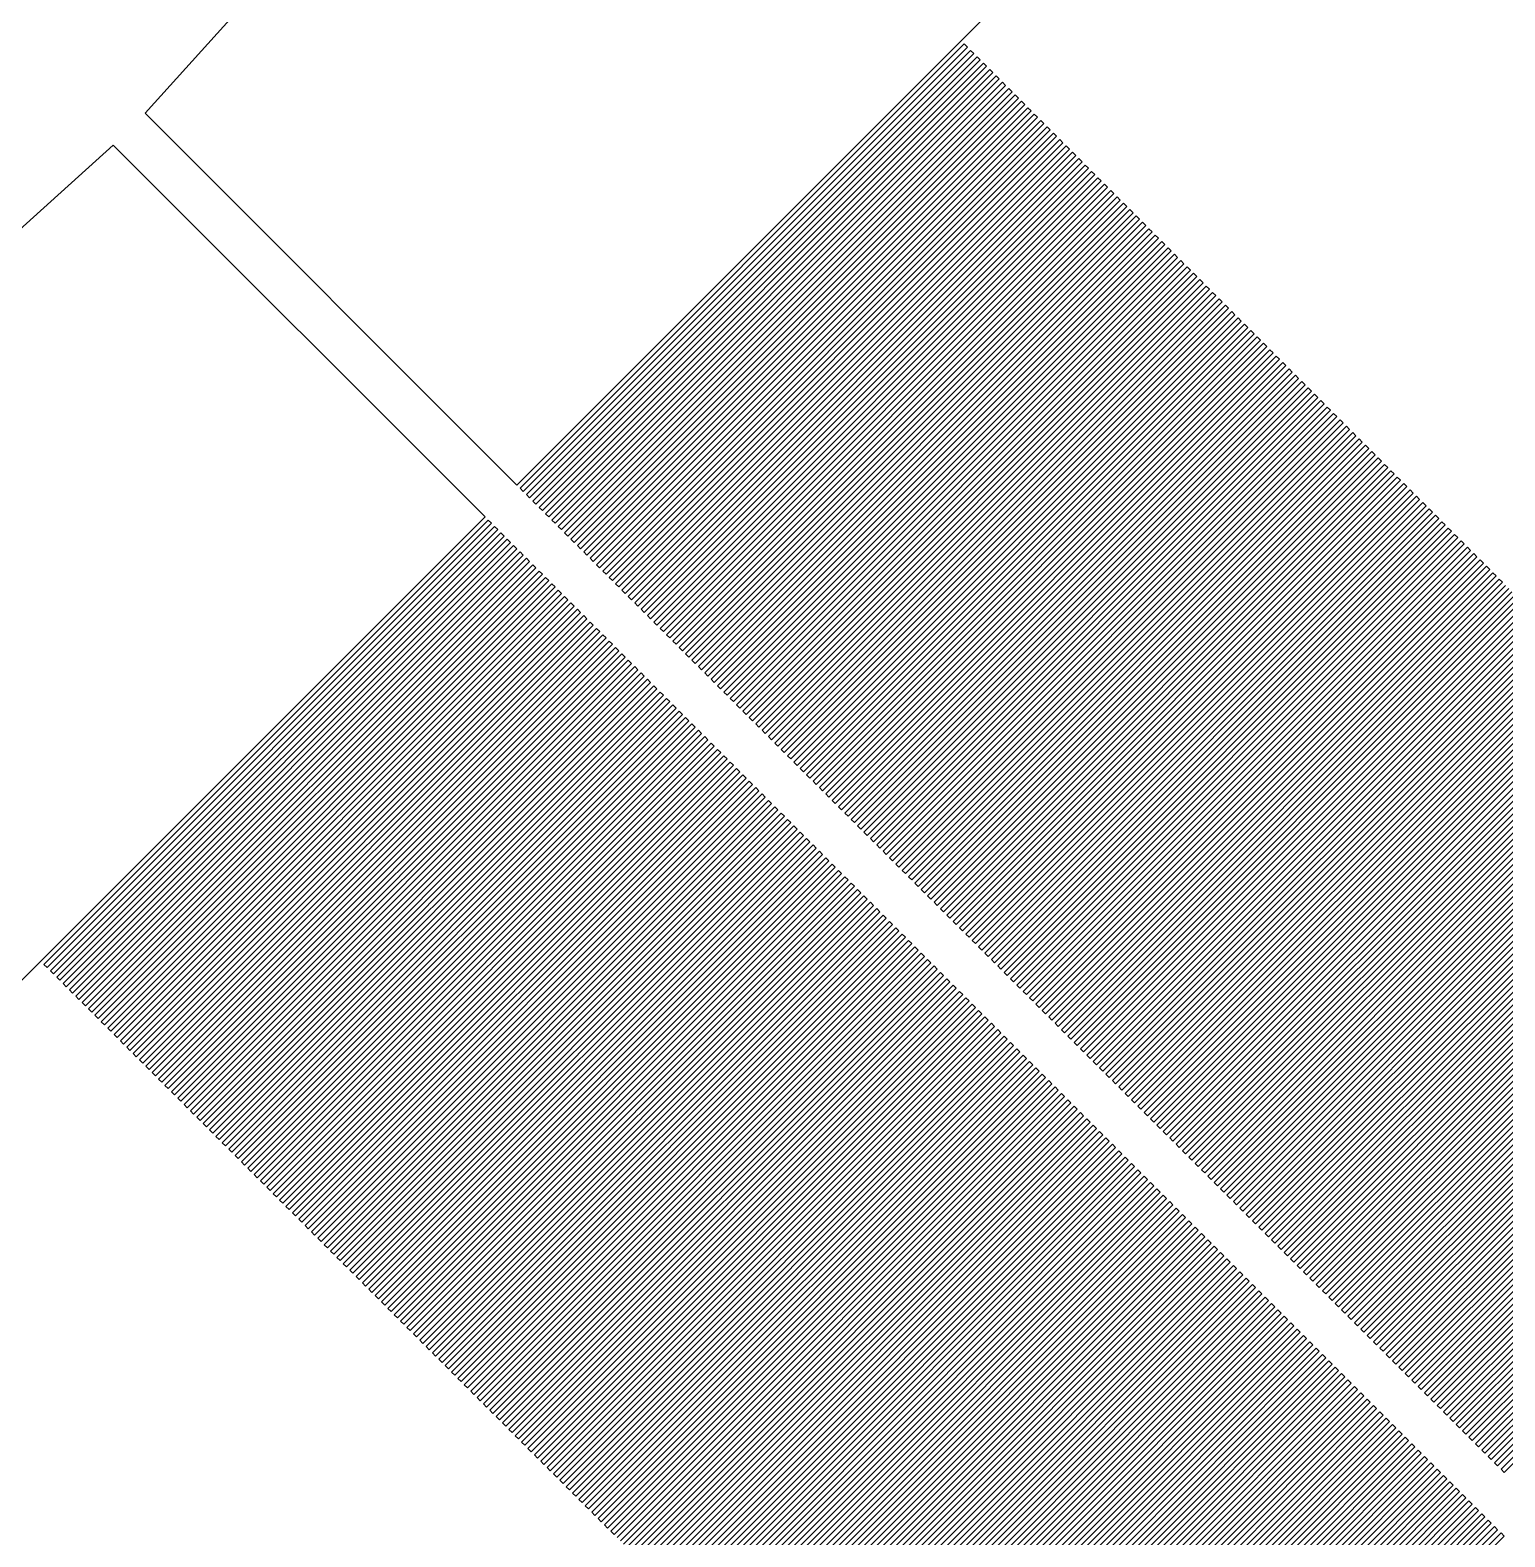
# Model space of a CAD drawing. Extents: x 1 to 107, y 1 to 71.
# Drawn here: x 96.735 to 100.01, y 61.92 to 65.265 of the extents above; entities that cross this region are included whole.
import ezdxf

# ---------------------------------------------------------------- set-up
doc = ezdxf.new("R2010")
doc.units = 0

msp = doc.modelspace()

# ---------------------------------------------------------------- linework, layer by layer
for p, q in [((100.151, 66.5908), (97.8156, 64.2551)), ((96.9901, 65.0806), (97.1851, 65.2959)), ((97.8226, 64.248), (98.8091, 65.2344)), ((98.8091, 65.2344), (98.8161, 65.2274)), ((98.8161, 65.2274), (97.8297, 64.241)), ((97.8368, 64.2339), (98.8232, 65.2203)), ((98.8303, 65.2132), (97.8439, 64.2268)), ((97.8509, 64.2197), (98.8374, 65.2061)), ((98.8232, 65.2203), (98.8303, 65.2132)), ((98.8374, 65.2061), (98.8444, 65.1991)), ((98.8444, 65.1991), (97.858, 64.2127)), ((97.8651, 64.2056), (98.8515, 65.192)), ((98.8586, 65.1849), (97.8722, 64.1985)), ((97.8792, 64.1915), (98.8656, 65.1779)), ((98.8727, 65.1708), (97.8863, 64.1844)), ((98.8515, 65.192), (98.8586, 65.1849)), ((98.8656, 65.1779), (98.8727, 65.1708)), ((97.8934, 64.1773), (98.8798, 65.1637)), ((98.8869, 65.1567), (97.9004, 64.1702)), ((97.9075, 64.1632), (98.8939, 65.1496)), ((98.901, 65.1425), (97.9146, 64.1561)), ((97.9216, 64.149), (98.9081, 65.1355)), ((98.8798, 65.1637), (98.8869, 65.1567)), ((98.8939, 65.1496), (98.901, 65.1425)), ((98.9081, 65.1355), (98.9151, 65.1284)), ((98.9151, 65.1284), (97.9287, 64.142)), ((97.9358, 64.1349), (98.9222, 65.1213)), ((98.9293, 65.1142), (97.9429, 64.1278)), ((97.9499, 64.1207), (98.9364, 65.1072)), ((98.9434, 65.1001), (97.957, 64.1137)), ((98.9222, 65.1213), (98.9293, 65.1142)), ((98.9364, 65.1072), (98.9434, 65.1001)), ((97.8156, 64.2551), (96.9901, 65.0806)), ((97.9641, 64.1066), (98.9505, 65.093)), ((98.9576, 65.0859), (97.9711, 64.0995)), ((97.9782, 64.0925), (98.9646, 65.0789)), ((98.9717, 65.0718), (97.9853, 64.0854)), ((98.9505, 65.093), (98.9576, 65.0859)), ((98.9646, 65.0789), (98.9717, 65.0718)), ((97.9924, 64.0783), (98.9788, 65.0647)), ((98.9858, 65.0577), (97.9994, 64.0712)), ((98.0065, 64.0642), (98.9929, 65.0506)), ((99, 65.0435), (98.0136, 64.0571)), ((98.0206, 64.05), (99.0071, 65.0365)), ((98.9788, 65.0647), (98.9858, 65.0577)), ((98.9929, 65.0506), (99, 65.0435)), ((99.0071, 65.0365), (99.0141, 65.0294)), ((96.7041, 64.8148), (96.9194, 65.0099)), ((96.9194, 65.0099), (97.7449, 64.1844)), ((99.0141, 65.0294), (98.0277, 64.043)), ((98.0348, 64.0359), (99.0212, 65.0223)), ((99.0283, 65.0152), (98.0419, 64.0288)), ((98.0489, 64.0217), (99.0354, 65.0082)), ((99.0424, 65.0011), (98.056, 64.0147)), ((99.0212, 65.0223), (99.0283, 65.0152)), ((99.0354, 65.0082), (99.0424, 65.0011)), ((98.0631, 64.0076), (99.0495, 64.994)), ((99.0566, 64.987), (98.0701, 64.0005)), ((98.0772, 63.9935), (99.0636, 64.9799)), ((99.0707, 64.9728), (98.0843, 63.9864)), ((99.0495, 64.994), (99.0566, 64.987)), ((99.0636, 64.9799), (99.0707, 64.9728)), ((98.0914, 63.9793), (99.0778, 64.9657)), ((99.0848, 64.9587), (98.0984, 63.9723)), ((98.1055, 63.9652), (99.0919, 64.9516)), ((99.099, 64.9445), (98.1126, 63.9581)), ((98.1196, 63.951), (99.106, 64.9375)), ((99.0778, 64.9657), (99.0848, 64.9587)), ((99.0919, 64.9516), (99.099, 64.9445)), ((99.106, 64.9375), (99.1131, 64.9304)), ((99.1131, 64.9304), (98.1267, 63.944)), ((98.1338, 63.9369), (99.1202, 64.9233)), ((99.1273, 64.9162), (98.1409, 63.9298)), ((98.1479, 63.9227), (99.1343, 64.9092)), ((99.1414, 64.9021), (98.155, 63.9157)), ((99.1202, 64.9233), (99.1273, 64.9162)), ((99.1343, 64.9092), (99.1414, 64.9021)), ((98.1621, 63.9086), (99.1485, 64.895)), ((99.1556, 64.888), (98.1691, 63.9015)), ((98.1762, 63.8945), (99.1626, 64.8809)), ((99.1697, 64.8738), (98.1833, 63.8874)), ((98.1904, 63.8803), (99.1768, 64.8667)), ((99.1485, 64.895), (99.1556, 64.888)), ((99.1626, 64.8809), (99.1697, 64.8738)), ((99.1768, 64.8667), (99.1838, 64.8597)), ((99.1838, 64.8597), (98.1974, 63.8733)), ((98.2045, 63.8662), (99.1909, 64.8526)), ((99.198, 64.8455), (98.2116, 63.8591)), ((98.2186, 63.8521), (99.205, 64.8385)), ((99.1909, 64.8526), (99.198, 64.8455)), ((99.205, 64.8385), (99.2121, 64.8314)), ((99.2121, 64.8314), (98.2257, 63.845)), ((98.2328, 63.8379), (99.2192, 64.8243)), ((99.2263, 64.8172), (98.2398, 63.8308)), ((98.2469, 63.8238), (99.2333, 64.8102)), ((99.2404, 64.8031), (98.254, 63.8167)), ((99.2192, 64.8243), (99.2263, 64.8172)), ((99.2333, 64.8102), (99.2404, 64.8031)), ((98.2611, 63.8096), (99.2475, 64.796)), ((99.2545, 64.789), (98.2681, 63.8026)), ((98.2752, 63.7955), (99.2616, 64.7819)), ((99.2687, 64.7748), (98.2823, 63.7884)), ((98.2894, 63.7813), (99.2758, 64.7677)), ((99.2475, 64.796), (99.2545, 64.789)), ((99.2616, 64.7819), (99.2687, 64.7748)), ((99.2758, 64.7677), (99.2828, 64.7607)), ((99.2828, 64.7607), (98.2964, 63.7743)), ((98.3035, 63.7672), (99.2899, 64.7536)), ((99.297, 64.7465), (98.3106, 63.7601)), ((98.3176, 63.7531), (99.304, 64.7395)), ((99.3111, 64.7324), (98.3247, 63.746)), ((99.2899, 64.7536), (99.297, 64.7465)), ((99.304, 64.7395), (99.3111, 64.7324)), ((98.3318, 63.7389), (99.3182, 64.7253)), ((99.3253, 64.7182), (98.3389, 63.7318)), ((98.3459, 63.7248), (99.3323, 64.7112)), ((99.3394, 64.7041), (98.353, 63.7177)), ((99.3182, 64.7253), (99.3253, 64.7182)), ((99.3323, 64.7112), (99.3394, 64.7041)), ((98.3601, 63.7106), (99.3465, 64.697)), ((99.3535, 64.69), (98.3671, 63.7036)), ((98.3742, 63.6965), (99.3606, 64.6829)), ((99.3677, 64.6758), (98.3813, 63.6894)), ((98.3883, 63.6823), (99.3748, 64.6687)), ((99.3465, 64.697), (99.3535, 64.69)), ((99.3606, 64.6829), (99.3677, 64.6758)), ((99.3748, 64.6687), (99.3818, 64.6617)), ((99.3818, 64.6617), (98.3954, 63.6753)), ((98.4025, 63.6682), (99.3889, 64.6546)), ((99.396, 64.6475), (98.4095, 63.6611)), ((98.4166, 63.6541), (99.403, 64.6405)), ((99.4101, 64.6334), (98.4237, 63.647)), ((99.3889, 64.6546), (99.396, 64.6475)), ((99.403, 64.6405), (99.4101, 64.6334)), ((98.4308, 63.6399), (99.4172, 64.6263)), ((99.4243, 64.6192), (98.4379, 63.6328)), ((98.4449, 63.6258), (99.4313, 64.6122)), ((99.4384, 64.6051), (98.452, 63.6187)), ((98.4591, 63.6116), (99.4455, 64.598)), ((99.4172, 64.6263), (99.4243, 64.6192)), ((99.4313, 64.6122), (99.4384, 64.6051)), ((99.4455, 64.598), (99.4525, 64.591)), ((99.4525, 64.591), (98.4661, 63.6046)), ((98.4732, 63.5975), (99.4596, 64.5839)), ((99.4667, 64.5768), (98.4803, 63.5904)), ((98.4873, 63.5833), (99.4738, 64.5698)), ((99.4596, 64.5839), (99.4667, 64.5768)), ((99.4738, 64.5698), (99.4808, 64.5627)), ((99.4808, 64.5627), (98.4944, 63.5763)), ((98.5015, 63.5692), (99.4879, 64.5556)), ((99.495, 64.5486), (98.5085, 63.5621)), ((98.5156, 63.5551), (99.502, 64.5415)), ((99.5091, 64.5344), (98.5227, 63.548)), ((99.4879, 64.5556), (99.495, 64.5486)), ((99.502, 64.5415), (99.5091, 64.5344)), ((98.5298, 63.5409), (99.5162, 64.5273)), ((99.5233, 64.5203), (98.5368, 63.5338)), ((98.5439, 63.5268), (99.5303, 64.5132)), ((99.5374, 64.5061), (98.551, 63.5197)), ((98.558, 63.5126), (99.5445, 64.499)), ((99.5162, 64.5273), (99.5233, 64.5203)), ((99.5303, 64.5132), (99.5374, 64.5061)), ((99.5445, 64.499), (99.5515, 64.492)), ((99.5515, 64.492), (98.5651, 63.5056)), ((98.5722, 63.4985), (99.5586, 64.4849)), ((99.5657, 64.4778), (98.5793, 63.4914)), ((98.5863, 63.4843), (99.5728, 64.4708)), ((99.5586, 64.4849), (99.5657, 64.4778)), ((99.5728, 64.4708), (99.5798, 64.4637)), ((99.5798, 64.4637), (98.5934, 63.4773)), ((98.6005, 63.4702), (99.5869, 64.4566)), ((99.594, 64.4496), (98.6075, 63.4631)), ((98.6146, 63.4561), (99.601, 64.4425)), ((99.6081, 64.4354), (98.6217, 63.449)), ((99.5869, 64.4566), (99.594, 64.4496)), ((99.601, 64.4425), (99.6081, 64.4354)), ((98.6288, 63.4419), (99.6152, 64.4283)), ((99.6223, 64.4213), (98.6358, 63.4348)), ((98.6429, 63.4278), (99.6293, 64.4142)), ((99.6364, 64.4071), (98.65, 63.4207)), ((98.657, 63.4136), (99.6435, 64.4001)), ((99.6152, 64.4283), (99.6223, 64.4213)), ((99.6293, 64.4142), (99.6364, 64.4071)), ((99.6435, 64.4001), (99.6505, 64.393)), ((99.6505, 64.393), (98.6641, 63.4066)), ((98.6712, 63.3995), (99.6576, 64.3859)), ((99.6647, 64.3788), (98.6783, 63.3924)), ((98.6853, 63.3854), (99.6717, 64.3718)), ((99.6788, 64.3647), (98.6924, 63.3783)), ((99.6576, 64.3859), (99.6647, 64.3788)), ((99.6717, 64.3718), (99.6788, 64.3647)), ((98.6995, 63.3712), (99.6859, 64.3576)), ((99.6929, 64.3506), (98.7065, 63.3641)), ((98.7136, 63.3571), (99.7, 64.3435)), ((99.7071, 64.3364), (98.7207, 63.35)), ((99.6859, 64.3576), (99.6929, 64.3506)), ((99.7, 64.3435), (99.7071, 64.3364)), ((98.7278, 63.3429), (99.7142, 64.3293)), ((99.7212, 64.3223), (98.7348, 63.3358)), ((98.7419, 63.3288), (99.7283, 64.3152)), ((99.7354, 64.3081), (98.749, 63.3217)), ((98.756, 63.3146), (99.7425, 64.3011)), ((99.7142, 64.3293), (99.7212, 64.3223)), ((99.7283, 64.3152), (99.7354, 64.3081)), ((99.7425, 64.3011), (99.7495, 64.294)), ((99.7495, 64.294), (98.7631, 63.3076)), ((98.7702, 63.3005), (99.7566, 64.2869)), ((99.7637, 64.2798), (98.7773, 63.2934)), ((98.7843, 63.2864), (99.7707, 64.2728)), ((99.7778, 64.2657), (98.7914, 63.2793)), ((99.7566, 64.2869), (99.7637, 64.2798)), ((99.7707, 64.2728), (99.7778, 64.2657)), ((97.8297, 64.241), (97.8226, 64.248)), ((97.8439, 64.2268), (97.8368, 64.2339)), ((98.7985, 63.2722), (99.7849, 64.2586)), ((99.7919, 64.2516), (98.8055, 63.2652)), ((98.8126, 63.2581), (99.799, 64.2445)), ((99.8061, 64.2374), (98.8197, 63.251)), ((98.8267, 63.2439), (99.8132, 64.2303)), ((99.7849, 64.2586), (99.7919, 64.2516)), ((99.799, 64.2445), (99.8061, 64.2374)), ((99.8132, 64.2303), (99.8202, 64.2233)), ((97.858, 64.2127), (97.8509, 64.2197)), ((97.8722, 64.1985), (97.8651, 64.2056)), ((99.8202, 64.2233), (98.8338, 63.2369)), ((98.8409, 63.2298), (99.8273, 64.2162)), ((99.8344, 64.2091), (98.848, 63.2227)), ((98.855, 63.2156), (99.8414, 64.2021)), ((99.8273, 64.2162), (99.8344, 64.2091)), ((99.8414, 64.2021), (99.8485, 64.195)), ((97.7449, 64.1844), (95.4091, 61.8487)), ((96.7655, 63.1909), (97.752, 64.1773)), ((97.759, 64.1703), (96.7726, 63.1838)), ((96.7797, 63.1768), (97.7661, 64.1632)), ((97.752, 64.1773), (97.759, 64.1703)), ((97.7661, 64.1632), (97.7732, 64.1561)), ((97.8863, 64.1844), (97.8792, 64.1915)), ((97.9004, 64.1702), (97.8934, 64.1773)), ((97.9146, 64.1561), (97.9075, 64.1632)), ((99.8485, 64.195), (98.8621, 63.2086)), ((98.8692, 63.2015), (99.8556, 64.1879)), ((99.8627, 64.1808), (98.8763, 63.1944)), ((98.8833, 63.1874), (99.8697, 64.1738)), ((99.8768, 64.1667), (98.8904, 63.1803)), ((99.8556, 64.1879), (99.8627, 64.1808)), ((99.8697, 64.1738), (99.8768, 64.1667)), ((97.7732, 64.1561), (96.7868, 63.1697)), ((96.7938, 63.1626), (97.7802, 64.149)), ((97.7873, 64.142), (96.8009, 63.1556)), ((96.808, 63.1485), (97.7944, 64.1349)), ((97.7802, 64.149), (97.7873, 64.142)), ((97.7944, 64.1349), (97.8015, 64.1278)), ((97.9287, 64.142), (97.9216, 64.149)), ((97.9429, 64.1278), (97.9358, 64.1349)), ((98.8975, 63.1732), (99.8839, 64.1596)), ((99.8909, 64.1526), (98.9045, 63.1662)), ((98.9116, 63.1591), (99.898, 64.1455)), ((99.9051, 64.1384), (98.9187, 63.152)), ((98.9257, 63.1449), (99.9122, 64.1314)), ((99.8839, 64.1596), (99.8909, 64.1526)), ((99.898, 64.1455), (99.9051, 64.1384)), ((99.9122, 64.1314), (99.9192, 64.1243)), ((97.8015, 64.1278), (96.815, 63.1414)), ((96.8221, 63.1343), (97.8085, 64.1208)), ((97.8156, 64.1137), (96.8292, 63.1273)), ((96.8363, 63.1202), (97.8227, 64.1066)), ((97.8297, 64.0995), (96.8433, 63.1131)), ((97.8085, 64.1208), (97.8156, 64.1137)), ((97.8227, 64.1066), (97.8297, 64.0995)), ((97.957, 64.1137), (97.9499, 64.1207)), ((97.9711, 64.0995), (97.9641, 64.1066)), ((99.9192, 64.1243), (98.9328, 63.1379)), ((98.9399, 63.1308), (99.9263, 64.1172)), ((99.9334, 64.1101), (98.9469, 63.1237)), ((98.954, 63.1167), (99.9404, 64.1031)), ((99.9475, 64.096), (98.9611, 63.1096)), ((99.9263, 64.1172), (99.9334, 64.1101)), ((99.9404, 64.1031), (99.9475, 64.096)), ((96.8504, 63.106), (97.8368, 64.0925)), ((97.8439, 64.0854), (96.8575, 63.099)), ((96.8645, 63.0919), (97.851, 64.0783)), ((97.858, 64.0713), (96.8716, 63.0848)), ((96.8787, 63.0778), (97.8651, 64.0642)), ((97.8368, 64.0925), (97.8439, 64.0854)), ((97.851, 64.0783), (97.858, 64.0713)), ((97.8651, 64.0642), (97.8722, 64.0571)), ((97.9853, 64.0854), (97.9782, 64.0925)), ((97.9994, 64.0712), (97.9924, 64.0783)), ((98.0136, 64.0571), (98.0065, 64.0642)), ((98.9682, 63.1025), (99.9546, 64.0889)), ((99.9617, 64.0818), (98.9752, 63.0954)), ((98.9823, 63.0884), (99.9687, 64.0748)), ((99.9758, 64.0677), (98.9894, 63.0813)), ((99.9546, 64.0889), (99.9617, 64.0818)), ((99.9687, 64.0748), (99.9758, 64.0677)), ((97.8722, 64.0571), (96.8858, 63.0707)), ((96.8928, 63.0636), (97.8792, 64.05)), ((97.8863, 64.043), (96.8999, 63.0566)), ((96.907, 63.0495), (97.8934, 64.0359)), ((97.8792, 64.05), (97.8863, 64.043)), ((97.8934, 64.0359), (97.9005, 64.0288)), ((98.0277, 64.043), (98.0206, 64.05)), ((98.0419, 64.0288), (98.0348, 64.0359)), ((98.9965, 63.0742), (99.9829, 64.0606)), ((99.9899, 64.0536), (99.0035, 63.0672)), ((99.0106, 63.0601), (99.997, 64.0465)), ((100.004, 64.0394), (99.0177, 63.053)), ((99.0247, 63.0459), (100.011, 64.0324)), ((99.9829, 64.0606), (99.9899, 64.0536)), ((99.997, 64.0465), (100.004, 64.0394)), ((97.9005, 64.0288), (96.914, 63.0424)), ((96.9211, 63.0354), (97.9075, 64.0218)), ((97.9146, 64.0147), (96.9282, 63.0283)), ((96.9353, 63.0212), (97.9217, 64.0076)), ((97.9287, 64.0005), (96.9423, 63.0141)), ((97.9075, 64.0218), (97.9146, 64.0147)), ((97.9217, 64.0076), (97.9287, 64.0005)), ((98.056, 64.0147), (98.0489, 64.0217)), ((98.0701, 64.0005), (98.0631, 64.0076)), ((100.018, 64.0253), (99.0318, 63.0389)), ((99.0389, 63.0318), (100.025, 64.0182)), ((100.032, 64.0112), (99.0459, 63.0247)), ((99.053, 63.0177), (100.039, 64.0041)), ((100.046, 63.997), (99.0601, 63.0106)), ((96.9494, 63.0071), (97.9358, 63.9935)), ((97.9429, 63.9864), (96.9565, 63)), ((96.9635, 62.9929), (97.95, 63.9793)), ((97.957, 63.9723), (96.9706, 62.9858)), ((96.9777, 62.9788), (97.9641, 63.9652)), ((97.9358, 63.9935), (97.9429, 63.9864)), ((97.95, 63.9793), (97.957, 63.9723)), ((97.9641, 63.9652), (97.9712, 63.9581)), ((98.0843, 63.9864), (98.0772, 63.9935)), ((98.0984, 63.9723), (98.0914, 63.9793)), ((98.1126, 63.9581), (98.1055, 63.9652)), ((99.0672, 63.0035), (100.054, 63.9899)), ((100.061, 63.9829), (99.0742, 62.9965)), ((99.0813, 62.9894), (100.068, 63.9758)), ((100.075, 63.9687), (99.0884, 62.9823)), ((97.9712, 63.9581), (96.9847, 62.9717)), ((96.9918, 62.9646), (97.9782, 63.951)), ((97.9853, 63.944), (96.9989, 62.9576)), ((97.006, 62.9505), (97.9924, 63.9369)), ((97.9995, 63.9298), (97.013, 62.9434)), ((97.9782, 63.951), (97.9853, 63.944)), ((97.9924, 63.9369), (97.9995, 63.9298)), ((98.1267, 63.944), (98.1196, 63.951)), ((98.1409, 63.9298), (98.1338, 63.9369)), ((99.0954, 62.9752), (100.082, 63.9617)), ((100.089, 63.9546), (99.1025, 62.9682)), ((99.1096, 62.9611), (100.096, 63.9475)), ((100.103, 63.9404), (99.1167, 62.954)), ((99.1237, 62.9469), (100.11, 63.9334)), ((97.0201, 62.9364), (98.0065, 63.9228)), ((98.0136, 63.9157), (97.0272, 62.9293)), ((97.0342, 62.9222), (98.0207, 63.9086)), ((98.0277, 63.9016), (97.0413, 62.9151)), ((98.0065, 63.9228), (98.0136, 63.9157)), ((98.0207, 63.9086), (98.0277, 63.9016)), ((98.155, 63.9157), (98.1479, 63.9227)), ((98.1691, 63.9015), (98.1621, 63.9086)), ((100.117, 63.9263), (99.1308, 62.9399)), ((99.1379, 62.9328), (100.124, 63.9192)), ((100.131, 63.9122), (99.1449, 62.9257)), ((99.152, 62.9187), (100.138, 63.9051)), ((100.145, 63.898), (99.1591, 62.9116)), ((97.0484, 62.9081), (98.0348, 63.8945)), ((98.0419, 63.8874), (97.0555, 62.901)), ((97.0625, 62.8939), (98.049, 63.8803)), ((98.056, 63.8733), (97.0696, 62.8869)), ((97.0767, 62.8798), (98.0631, 63.8662)), ((98.0348, 63.8945), (98.0419, 63.8874)), ((98.049, 63.8803), (98.056, 63.8733)), ((98.0631, 63.8662), (98.0702, 63.8591)), ((98.1833, 63.8874), (98.1762, 63.8945)), ((98.1974, 63.8733), (98.1904, 63.8803)), ((98.2116, 63.8591), (98.2045, 63.8662)), ((99.1662, 62.9045), (100.153, 63.8909)), ((100.16, 63.8839), (99.1732, 62.8975)), ((99.1803, 62.8904), (100.167, 63.8768)), ((100.174, 63.8697), (99.1874, 62.8833)), ((99.1944, 62.8763), (100.181, 63.8627)), ((98.0702, 63.8591), (97.0837, 62.8727)), ((97.0908, 62.8656), (98.0772, 63.8521)), ((98.0843, 63.845), (97.0979, 62.8586)), ((97.105, 62.8515), (98.0914, 63.8379)), ((98.0984, 63.8308), (97.112, 62.8444)), ((98.0772, 63.8521), (98.0843, 63.845)), ((98.0914, 63.8379), (98.0984, 63.8308)), ((98.2257, 63.845), (98.2186, 63.8521)), ((98.2398, 63.8308), (98.2328, 63.8379)), ((100.188, 63.8556), (99.2015, 62.8692)), ((99.2086, 62.8621), (100.195, 63.8485)), ((100.202, 63.8414), (99.2156, 62.855)), ((99.2227, 62.848), (100.209, 63.8344)), ((97.1191, 62.8374), (98.1055, 63.8238)), ((98.1126, 63.8167), (97.1262, 62.8303)), ((97.1332, 62.8232), (98.1197, 63.8096)), ((98.1267, 63.8026), (97.1403, 62.8161)), ((97.1474, 62.8091), (98.1338, 63.7955)), ((98.1055, 63.8238), (98.1126, 63.8167)), ((98.1197, 63.8096), (98.1267, 63.8026)), ((98.1338, 63.7955), (98.1409, 63.7884)), ((98.254, 63.8167), (98.2469, 63.8238)), ((98.2681, 63.8026), (98.2611, 63.8096)), ((98.2823, 63.7884), (98.2752, 63.7955)), ((100.216, 63.8273), (99.2298, 62.8409)), ((99.2369, 62.8338), (100.223, 63.8202)), ((100.23, 63.8132), (99.2439, 62.8267)), ((99.251, 62.8197), (100.237, 63.8061)), ((100.244, 63.799), (99.2581, 62.8126)), ((98.1409, 63.7884), (97.1544, 62.802)), ((97.1615, 62.7949), (98.1479, 63.7814)), ((98.155, 63.7743), (97.1686, 62.7879)), ((97.1757, 62.7808), (98.1621, 63.7672)), ((98.1479, 63.7814), (98.155, 63.7743)), ((98.1621, 63.7672), (98.1691, 63.7601)), ((98.2964, 63.7743), (98.2894, 63.7813)), ((98.3106, 63.7601), (98.3035, 63.7672)), ((99.2652, 62.8055), (100.252, 63.7919)), ((100.259, 63.7849), (99.2722, 62.7985)), ((99.2793, 62.7914), (100.266, 63.7778)), ((100.273, 63.7707), (99.2864, 62.7843)), ((99.2934, 62.7773), (100.28, 63.7637)), ((98.1691, 63.7601), (97.1827, 62.7737)), ((97.1898, 62.7666), (98.1762, 63.7531)), ((98.1833, 63.746), (97.1969, 62.7596)), ((97.204, 62.7525), (98.1904, 63.7389)), ((98.1974, 63.7319), (97.211, 62.7454)), ((98.1762, 63.7531), (98.1833, 63.746)), ((98.1904, 63.7389), (98.1974, 63.7319)), ((98.3247, 63.746), (98.3176, 63.7531)), ((98.3389, 63.7318), (98.3318, 63.7389)), ((100.287, 63.7566), (99.3005, 62.7702)), ((99.3076, 62.7631), (100.294, 63.7495)), ((100.301, 63.7425), (99.3146, 62.756)), ((99.3217, 62.749), (100.308, 63.7354)), ((100.315, 63.7283), (99.3288, 62.7419)), ((97.2181, 62.7384), (98.2045, 63.7248)), ((98.2116, 63.7177), (97.2252, 62.7313)), ((97.2322, 62.7242), (98.2187, 63.7106)), ((98.2257, 63.7036), (97.2393, 62.7171)), ((97.2464, 62.7101), (98.2328, 63.6965)), ((98.2045, 63.7248), (98.2116, 63.7177)), ((98.2187, 63.7106), (98.2257, 63.7036)), ((98.2328, 63.6965), (98.2399, 63.6894)), ((98.353, 63.7177), (98.3459, 63.7248)), ((98.3671, 63.7036), (98.3601, 63.7106)), ((98.3813, 63.6894), (98.3742, 63.6965)), ((99.3358, 62.7348), (100.322, 63.7212)), ((100.329, 63.7142), (99.3429, 62.7278)), ((99.35, 62.7207), (100.336, 63.7071)), ((100.343, 63.7), (99.3571, 62.7136)), ((98.2399, 63.6894), (97.2534, 62.703)), ((97.2605, 62.6959), (98.2469, 63.6824)), ((98.254, 63.6753), (97.2676, 62.6889)), ((97.2747, 62.6818), (98.2611, 63.6682)), ((98.2682, 63.6611), (97.2817, 62.6747)), ((98.2469, 63.6824), (98.254, 63.6753)), ((98.2611, 63.6682), (98.2682, 63.6611)), ((98.3954, 63.6753), (98.3883, 63.6823)), ((98.4095, 63.6611), (98.4025, 63.6682)), ((99.3641, 62.7065), (100.351, 63.6929)), ((100.358, 63.6859), (99.3712, 62.6995)), ((99.3783, 62.6924), (100.365, 63.6788)), ((100.372, 63.6717), (99.3854, 62.6853)), ((99.3924, 62.6783), (100.379, 63.6647)), ((97.2888, 62.6676), (98.2752, 63.6541)), ((98.2823, 63.647), (97.2959, 62.6606)), ((97.3029, 62.6535), (98.2894, 63.6399)), ((98.2964, 63.6329), (97.31, 62.6464)), ((98.2752, 63.6541), (98.2823, 63.647)), ((98.2894, 63.6399), (98.2964, 63.6329)), ((98.4237, 63.647), (98.4166, 63.6541)), ((98.4379, 63.6328), (98.4308, 63.6399)), ((100.386, 63.6576), (99.3995, 62.6712)), ((99.4066, 62.6641), (100.393, 63.6505)), ((100.4, 63.6435), (99.4136, 62.657)), ((99.4207, 62.65), (100.407, 63.6364)), ((100.414, 63.6293), (99.4278, 62.6429)), ((97.3171, 62.6394), (98.3035, 63.6258)), ((98.3106, 63.6187), (97.3242, 62.6323)), ((97.3312, 62.6252), (98.3176, 63.6116)), ((98.3247, 63.6046), (97.3383, 62.6182)), ((97.3454, 62.6111), (98.3318, 63.5975)), ((98.3035, 63.6258), (98.3106, 63.6187)), ((98.3176, 63.6116), (98.3247, 63.6046)), ((98.3318, 63.5975), (98.3389, 63.5904)), ((98.452, 63.6187), (98.4449, 63.6258)), ((98.4661, 63.6046), (98.4591, 63.6116)), ((98.4803, 63.5904), (98.4732, 63.5975)), ((99.4348, 62.6358), (100.421, 63.6223)), ((100.428, 63.6152), (99.4419, 62.6288)), ((99.449, 62.6217), (100.435, 63.6081)), ((100.442, 63.601), (99.4561, 62.6146)), ((98.3389, 63.5904), (97.3524, 62.604)), ((97.3595, 62.597), (98.3459, 63.5834)), ((98.353, 63.5763), (97.3666, 62.5899)), ((97.3737, 62.5828), (98.3601, 63.5692)), ((98.3672, 63.5621), (97.3807, 62.5757)), ((98.3459, 63.5834), (98.353, 63.5763)), ((98.3601, 63.5692), (98.3672, 63.5621)), ((98.4944, 63.5763), (98.4873, 63.5833)), ((98.5085, 63.5621), (98.5015, 63.5692)), ((99.4631, 62.6075), (100.45, 63.594)), ((100.457, 63.5869), (99.4702, 62.6005)), ((99.4773, 62.5934), (100.464, 63.5798)), ((100.471, 63.5728), (99.4843, 62.5863)), ((99.4914, 62.5793), (100.478, 63.5657)), ((97.3878, 62.5686), (98.3742, 63.5551)), ((98.3813, 63.548), (97.3949, 62.5616)), ((97.4019, 62.5545), (98.3884, 63.5409)), ((98.3954, 63.5339), (97.409, 62.5474)), ((98.3742, 63.5551), (98.3813, 63.548)), ((98.3884, 63.5409), (98.3954, 63.5339)), ((98.5227, 63.548), (98.5156, 63.5551)), ((98.5368, 63.5338), (98.5298, 63.5409)), ((100.485, 63.5586), (99.4985, 62.5722)), ((99.5056, 62.5651), (100.492, 63.5515)), ((100.499, 63.5445), (99.5126, 62.558)), ((99.5197, 62.551), (100.506, 63.5374)), ((100.513, 63.5303), (99.5268, 62.5439)), ((97.4161, 62.5404), (98.4025, 63.5268)), ((98.4096, 63.5197), (97.4232, 62.5333)), ((97.4302, 62.5262), (98.4166, 63.5126)), ((98.4237, 63.5056), (97.4373, 62.5192)), ((97.4444, 62.5121), (98.4308, 63.4985)), ((98.4025, 63.5268), (98.4096, 63.5197)), ((98.4166, 63.5126), (98.4237, 63.5056)), ((98.4308, 63.4985), (98.4379, 63.4914)), ((98.551, 63.5197), (98.5439, 63.5268)), ((98.5651, 63.5056), (98.558, 63.5126)), ((98.5793, 63.4914), (98.5722, 63.4985)), ((99.5338, 62.5368), (100.52, 63.5233)), ((100.527, 63.5162), (99.5409, 62.5298)), ((99.548, 62.5227), (100.534, 63.5091)), ((100.541, 63.502), (99.5551, 62.5156)), ((99.5621, 62.5085), (100.549, 63.495)), ((98.4379, 63.4914), (97.4514, 62.505)), ((97.4585, 62.4979), (98.4449, 63.4844)), ((98.452, 63.4773), (97.4656, 62.4909)), ((97.4727, 62.4838), (98.4591, 63.4702)), ((98.4661, 63.4632), (97.4797, 62.4767)), ((98.4449, 63.4844), (98.452, 63.4773)), ((98.4591, 63.4702), (98.4661, 63.4632)), ((98.5934, 63.4773), (98.5863, 63.4843)), ((98.6075, 63.4631), (98.6005, 63.4702)), ((100.556, 63.4879), (99.5692, 62.5015)), ((99.5763, 62.4944), (100.563, 63.4808)), ((100.57, 63.4738), (99.5833, 62.4873)), ((99.5904, 62.4803), (100.577, 63.4667)), ((97.4868, 62.4697), (98.4732, 63.4561)), ((98.4803, 63.449), (97.4939, 62.4626)), ((97.5009, 62.4555), (98.4874, 63.4419)), ((98.4944, 63.4349), (97.508, 62.4485)), ((97.5151, 62.4414), (98.5015, 63.4278)), ((98.4732, 63.4561), (98.4803, 63.449)), ((98.4874, 63.4419), (98.4944, 63.4349)), ((98.5015, 63.4278), (98.5086, 63.4207)), ((98.6217, 63.449), (98.6146, 63.4561)), ((98.6358, 63.4348), (98.6288, 63.4419)), ((98.65, 63.4207), (98.6429, 63.4278)), ((100.584, 63.4596), (99.5975, 62.4732)), ((99.6046, 62.4661), (100.591, 63.4525)), ((100.598, 63.4455), (99.6116, 62.4591)), ((99.6187, 62.452), (100.605, 63.4384)), ((100.612, 63.4313), (99.6258, 62.4449)), ((98.5086, 63.4207), (97.5222, 62.4343)), ((97.5292, 62.4272), (98.5156, 63.4137)), ((98.5227, 63.4066), (97.5363, 62.4202)), ((97.5434, 62.4131), (98.5298, 63.3995)), ((98.5156, 63.4137), (98.5227, 63.4066)), ((98.5298, 63.3995), (98.5368, 63.3924)), ((98.6641, 63.4066), (98.657, 63.4136)), ((98.6783, 63.3924), (98.6712, 63.3995)), ((99.6328, 62.4379), (100.619, 63.4243)), ((100.626, 63.4172), (99.6399, 62.4308)), ((99.647, 62.4237), (100.633, 63.4101)), ((100.64, 63.403), (99.6541, 62.4166)), ((99.6611, 62.4095), (100.648, 63.396)), ((98.5368, 63.3924), (97.5504, 62.406)), ((97.5575, 62.3989), (98.5439, 63.3854)), ((98.551, 63.3783), (97.5646, 62.3919)), ((97.5716, 62.3848), (98.5581, 63.3712)), ((98.5651, 63.3642), (97.5787, 62.3777)), ((98.5439, 63.3854), (98.551, 63.3783)), ((98.5581, 63.3712), (98.5651, 63.3642)), ((98.6924, 63.3783), (98.6853, 63.3854)), ((98.7065, 63.3641), (98.6995, 63.3712)), ((100.655, 63.3889), (99.6682, 62.4025)), ((99.6753, 62.3954), (100.662, 63.3818)), ((100.669, 63.3748), (99.6823, 62.3883)), ((99.6894, 62.3813), (100.676, 63.3677)), ((100.683, 63.3606), (99.6965, 62.3742)), ((97.5858, 62.3707), (98.5722, 63.3571)), ((98.5793, 63.35), (97.5928, 62.3636)), ((97.5999, 62.3565), (98.5863, 63.3429)), ((98.5934, 63.3359), (97.607, 62.3495)), ((97.6141, 62.3424), (98.6005, 63.3288)), ((98.5722, 63.3571), (98.5793, 63.35)), ((98.5863, 63.3429), (98.5934, 63.3359)), ((98.6005, 63.3288), (98.6076, 63.3217)), ((98.7207, 63.35), (98.7136, 63.3571)), ((98.7348, 63.3358), (98.7278, 63.3429)), ((98.749, 63.3217), (98.7419, 63.3288)), ((99.7036, 62.3671), (100.69, 63.3535)), ((100.697, 63.3465), (99.7106, 62.3601)), ((99.7177, 62.353), (100.704, 63.3394)), ((100.711, 63.3323), (99.7248, 62.3459)), ((98.6076, 63.3217), (97.6211, 62.3353)), ((97.6282, 62.3282), (98.6146, 63.3147)), ((98.6217, 63.3076), (97.6353, 62.3212)), ((97.6424, 62.3141), (98.6288, 63.3005)), ((98.6358, 63.2934), (97.6494, 62.307)), ((98.6146, 63.3147), (98.6217, 63.3076)), ((98.6288, 63.3005), (98.6358, 63.2934)), ((98.7631, 63.3076), (98.756, 63.3146)), ((98.7773, 63.2934), (98.7702, 63.3005)), ((99.7318, 62.3389), (100.718, 63.3253)), ((100.725, 63.3182), (99.7389, 62.3318)), ((99.746, 62.3247), (100.732, 63.3111)), ((100.739, 63.304), (99.7531, 62.3176)), ((99.7601, 62.3106), (100.747, 63.297)), ((97.6565, 62.3), (98.6429, 63.2864)), ((98.65, 63.2793), (97.6636, 62.2929)), ((97.6706, 62.2858), (98.6571, 63.2722)), ((98.6641, 63.2652), (97.6777, 62.2787)), ((98.6429, 63.2864), (98.65, 63.2793)), ((98.6571, 63.2722), (98.6641, 63.2652)), ((98.7914, 63.2793), (98.7843, 63.2864)), ((98.8055, 63.2652), (98.7985, 63.2722)), ((100.754, 63.2899), (99.7672, 62.3035)), ((99.7743, 62.2964), (100.761, 63.2828)), ((100.768, 63.2758), (99.7813, 62.2894)), ((99.7884, 62.2823), (100.775, 63.2687)), ((100.782, 63.2616), (99.7955, 62.2752)), ((97.6848, 62.2717), (98.6712, 63.2581)), ((98.6783, 63.251), (97.6918, 62.2646)), ((97.6989, 62.2575), (98.6853, 63.2439)), ((98.6924, 63.2369), (97.706, 62.2505)), ((97.7131, 62.2434), (98.6995, 63.2298)), ((98.6712, 63.2581), (98.6783, 63.251)), ((98.6853, 63.2439), (98.6924, 63.2369)), ((98.6995, 63.2298), (98.7066, 63.2227)), ((98.8197, 63.251), (98.8126, 63.2581)), ((98.8338, 63.2369), (98.8267, 63.2439)), ((98.848, 63.2227), (98.8409, 63.2298)), ((99.8026, 62.2681), (100.789, 63.2545)), ((100.796, 63.2475), (99.8096, 62.2611)), ((99.8167, 62.254), (100.803, 63.2404)), ((100.81, 63.2333), (99.8238, 62.2469)), ((99.8308, 62.2398), (100.817, 63.2263)), ((98.7066, 63.2227), (97.7201, 62.2363)), ((97.7272, 62.2292), (98.7136, 63.2157)), ((98.7207, 63.2086), (97.7343, 62.2222)), ((97.7413, 62.2151), (98.7278, 63.2015)), ((98.7348, 63.1945), (97.7484, 62.208)), ((98.7136, 63.2157), (98.7207, 63.2086)), ((98.7278, 63.2015), (98.7348, 63.1945)), ((98.8621, 63.2086), (98.855, 63.2156)), ((98.8763, 63.1944), (98.8692, 63.2015)), ((100.824, 63.2192), (99.8379, 62.2328)), ((99.845, 62.2257), (100.831, 63.2121)), ((100.838, 63.205), (99.8521, 62.2186)), ((99.8591, 62.2116), (100.846, 63.198)), ((96.7726, 63.1838), (96.7655, 63.1909)), ((96.7868, 63.1697), (96.7797, 63.1768)), ((96.8009, 63.1556), (96.7938, 63.1626)), ((97.7555, 62.201), (98.7419, 63.1874)), ((98.749, 63.1803), (97.7626, 62.1939)), ((97.7696, 62.1868), (98.7561, 63.1732)), ((98.7631, 63.1662), (97.7767, 62.1797)), ((98.7419, 63.1874), (98.749, 63.1803)), ((98.7561, 63.1732), (98.7631, 63.1662)), ((98.8904, 63.1803), (98.8833, 63.1874)), ((98.9045, 63.1662), (98.8975, 63.1732)), ((100.853, 63.1909), (99.8662, 62.2045)), ((99.8733, 62.1974), (100.86, 63.1838)), ((100.867, 63.1768), (99.8803, 62.1904)), ((99.8874, 62.1833), (100.874, 63.1697)), ((100.881, 63.1626), (99.8945, 62.1762)), ((96.815, 63.1414), (96.808, 63.1485)), ((96.8292, 63.1273), (96.8221, 63.1343)), ((97.7838, 62.1727), (98.7702, 63.1591)), ((98.7773, 63.152), (97.7908, 62.1656)), ((97.7979, 62.1585), (98.7843, 63.1449)), ((98.7914, 63.1379), (97.805, 62.1515)), ((97.8121, 62.1444), (98.7985, 63.1308)), ((98.7702, 63.1591), (98.7773, 63.152)), ((98.7843, 63.1449), (98.7914, 63.1379)), ((98.7985, 63.1308), (98.8056, 63.1237)), ((98.9187, 63.152), (98.9116, 63.1591)), ((98.9328, 63.1379), (98.9257, 63.1449)), ((98.9469, 63.1237), (98.9399, 63.1308)), ((99.9015, 62.1691), (100.888, 63.1556)), ((100.895, 63.1485), (99.9086, 62.1621)), ((99.9157, 62.155), (100.902, 63.1414)), ((100.909, 63.1343), (99.9227, 62.1479)), ((99.9298, 62.1409), (100.916, 63.1273)), ((96.8433, 63.1131), (96.8363, 63.1202)), ((96.8575, 63.099), (96.8504, 63.106)), ((98.8056, 63.1237), (97.8191, 62.1373)), ((97.8262, 62.1302), (98.8126, 63.1167)), ((98.8197, 63.1096), (97.8333, 62.1232)), ((97.8403, 62.1161), (98.8268, 63.1025)), ((98.8338, 63.0955), (97.8474, 62.109)), ((98.8126, 63.1167), (98.8197, 63.1096)), ((98.8268, 63.1025), (98.8338, 63.0955)), ((98.9611, 63.1096), (98.954, 63.1167)), ((98.9752, 63.0954), (98.9682, 63.1025)), ((100.923, 63.1202), (99.9369, 62.1338)), ((99.944, 62.1267), (100.93, 63.1131)), ((100.937, 63.106), (99.951, 62.1196)), ((99.9581, 62.1126), (100.945, 63.099)), ((96.8716, 63.0848), (96.8645, 63.0919)), ((96.8858, 63.0707), (96.8787, 63.0778)), ((96.8999, 63.0566), (96.8928, 63.0636)), ((97.8545, 62.102), (98.8409, 63.0884)), ((98.848, 63.0813), (97.8616, 62.0949)), ((97.8686, 62.0878), (98.855, 63.0742)), ((98.8621, 63.0672), (97.8757, 62.0807)), ((97.8828, 62.0737), (98.8692, 63.0601)), ((98.8409, 63.0884), (98.848, 63.0813)), ((98.855, 63.0742), (98.8621, 63.0672)), ((98.8692, 63.0601), (98.8763, 63.053)), ((98.9894, 63.0813), (98.9823, 63.0884)), ((99.0035, 63.0672), (98.9965, 63.0742)), ((99.0177, 63.053), (99.0106, 63.0601)), ((100.952, 63.0919), (99.9652, 62.1055)), ((99.9723, 62.0984), (100.959, 63.0848)), ((100.966, 63.0778), (99.9793, 62.0914)), ((99.9864, 62.0843), (100.973, 63.0707)), ((100.98, 63.0636), (99.9935, 62.0772)), ((96.914, 63.0424), (96.907, 63.0495)), ((96.9282, 63.0283), (96.9211, 63.0354)), ((98.8763, 63.053), (97.8898, 62.0666)), ((97.8969, 62.0595), (98.8833, 63.046)), ((98.8904, 63.0389), (97.904, 62.0525)), ((97.9111, 62.0454), (98.8975, 63.0318)), ((98.8833, 63.046), (98.8904, 63.0389)), ((98.8975, 63.0318), (98.9045, 63.0247)), ((99.0318, 63.0389), (99.0247, 63.0459)), ((99.0459, 63.0247), (99.0389, 63.0318)), ((100.001, 62.0701), (100.987, 63.0566)), ((100.994, 63.0495), (100.008, 62.0631)), ((96.9423, 63.0141), (96.9353, 63.0212)), ((96.9565, 63), (96.9494, 63.0071)), ((96.9706, 62.9858), (96.9635, 62.9929)), ((98.9045, 63.0247), (97.9181, 62.0383)), ((97.9252, 62.0313), (98.9116, 63.0177)), ((98.9187, 63.0106), (97.9323, 62.0242)), ((97.9393, 62.0171), (98.9258, 63.0035)), ((98.9328, 62.9965), (97.9464, 62.01)), ((98.9116, 63.0177), (98.9187, 63.0106)), ((98.9258, 63.0035), (98.9328, 62.9965)), ((99.0601, 63.0106), (99.053, 63.0177)), ((99.0742, 62.9965), (99.0672, 63.0035)), ((96.9847, 62.9717), (96.9777, 62.9788)), ((96.9989, 62.9576), (96.9918, 62.9646)), ((97.9535, 62.003), (98.9399, 62.9894)), ((98.947, 62.9823), (97.9606, 61.9959)), ((97.9676, 61.9888), (98.954, 62.9753)), ((98.9611, 62.9682), (97.9747, 61.9818)), ((97.9818, 61.9747), (98.9682, 62.9611)), ((98.9399, 62.9894), (98.947, 62.9823)), ((98.954, 62.9753), (98.9611, 62.9682)), ((98.9682, 62.9611), (98.9753, 62.954)), ((99.0884, 62.9823), (99.0813, 62.9894)), ((99.1025, 62.9682), (99.0954, 62.9752)), ((99.1167, 62.954), (99.1096, 62.9611)), ((97.013, 62.9434), (97.006, 62.9505)), ((97.0272, 62.9293), (97.0201, 62.9364)), ((98.9753, 62.954), (97.9888, 61.9676)), ((97.9959, 61.9606), (98.9823, 62.947)), ((98.9894, 62.9399), (98.003, 61.9535)), ((98.01, 61.9464), (98.9965, 62.9328)), ((99.0035, 62.9258), (98.0171, 61.9393)), ((98.9823, 62.947), (98.9894, 62.9399)), ((98.9965, 62.9328), (99.0035, 62.9258)), ((99.1308, 62.9399), (99.1237, 62.9469)), ((99.1449, 62.9257), (99.1379, 62.9328)), ((97.0413, 62.9151), (97.0342, 62.9222)), ((97.0555, 62.901), (97.0484, 62.9081)), ((97.0696, 62.8869), (97.0625, 62.8939)), ((98.0242, 61.9323), (99.0106, 62.9187)), ((99.0177, 62.9116), (98.0313, 61.9252)), ((98.0383, 61.9181), (99.0247, 62.9045)), ((99.0318, 62.8975), (98.0454, 61.9111)), ((99.0106, 62.9187), (99.0177, 62.9116)), ((99.0247, 62.9045), (99.0318, 62.8975)), ((99.1591, 62.9116), (99.152, 62.9187)), ((99.1732, 62.8975), (99.1662, 62.9045)), ((97.0837, 62.8727), (97.0767, 62.8798)), ((97.0979, 62.8586), (97.0908, 62.8656)), ((98.0525, 61.904), (99.0389, 62.8904)), ((99.046, 62.8833), (98.0595, 61.8969)), ((98.0666, 61.8898), (99.053, 62.8763)), ((99.0601, 62.8692), (98.0737, 61.8828)), ((98.0807, 61.8757), (99.0672, 62.8621)), ((99.0389, 62.8904), (99.046, 62.8833)), ((99.053, 62.8763), (99.0601, 62.8692)), ((99.0672, 62.8621), (99.0742, 62.855)), ((99.1874, 62.8833), (99.1803, 62.8904)), ((99.2015, 62.8692), (99.1944, 62.8763)), ((99.2156, 62.855), (99.2086, 62.8621)), ((97.112, 62.8444), (97.105, 62.8515)), ((97.1262, 62.8303), (97.1191, 62.8374)), ((99.0742, 62.855), (98.0878, 61.8686)), ((98.0949, 61.8616), (99.0813, 62.848)), ((99.0884, 62.8409), (98.102, 61.8545)), ((98.109, 61.8474), (99.0955, 62.8338)), ((99.1025, 62.8268), (98.1161, 61.8403)), ((99.0813, 62.848), (99.0884, 62.8409)), ((99.0955, 62.8338), (99.1025, 62.8268)), ((99.2298, 62.8409), (99.2227, 62.848)), ((99.2439, 62.8267), (99.2369, 62.8338)), ((97.1403, 62.8161), (97.1332, 62.8232)), ((97.1544, 62.802), (97.1474, 62.8091)), ((97.1686, 62.7879), (97.1615, 62.7949)), ((98.1232, 61.8333), (99.1096, 62.8197)), ((99.1167, 62.8126), (98.1302, 61.8262)), ((98.1373, 61.8191), (99.1237, 62.8056)), ((99.1308, 62.7985), (98.1444, 61.8121)), ((98.1515, 61.805), (99.1379, 62.7914)), ((99.1096, 62.8197), (99.1167, 62.8126)), ((99.1237, 62.8056), (99.1308, 62.7985)), ((99.1379, 62.7914), (99.1449, 62.7843)), ((99.2581, 62.8126), (99.251, 62.8197)), ((99.2722, 62.7985), (99.2652, 62.8055)), ((99.2864, 62.7843), (99.2793, 62.7914)), ((97.1827, 62.7737), (97.1757, 62.7808)), ((97.1969, 62.7596), (97.1898, 62.7666)), ((99.1449, 62.7843), (98.1585, 61.7979)), ((98.1656, 61.7908), (99.152, 62.7773)), ((99.1591, 62.7702), (98.1727, 61.7838)), ((98.1797, 61.7767), (99.1662, 62.7631)), ((99.152, 62.7773), (99.1591, 62.7702)), ((99.1662, 62.7631), (99.1732, 62.7561)), ((99.3005, 62.7702), (99.2934, 62.7773)), ((99.3146, 62.756), (99.3076, 62.7631)), ((97.211, 62.7454), (97.204, 62.7525)), ((97.2252, 62.7313), (97.2181, 62.7384)), ((99.1732, 62.7561), (98.1868, 61.7696)), ((98.1939, 61.7626), (99.1803, 62.749)), ((99.1874, 62.7419), (98.201, 61.7555)), ((98.208, 61.7484), (99.1945, 62.7348)), ((99.2015, 62.7278), (98.2151, 61.7413)), ((99.1803, 62.749), (99.1874, 62.7419)), ((99.1945, 62.7348), (99.2015, 62.7278)), ((99.3288, 62.7419), (99.3217, 62.749)), ((99.3429, 62.7278), (99.3358, 62.7348)), ((97.2393, 62.7171), (97.2322, 62.7242)), ((97.2534, 62.703), (97.2464, 62.7101)), ((97.2676, 62.6889), (97.2605, 62.6959)), ((98.2222, 61.7343), (99.2086, 62.7207)), ((99.2157, 62.7136), (98.2292, 61.7272)), ((98.2363, 61.7201), (99.2227, 62.7066)), ((99.2298, 62.6995), (98.2434, 61.7131)), ((98.2505, 61.706), (99.2369, 62.6924)), ((99.2086, 62.7207), (99.2157, 62.7136)), ((99.2227, 62.7066), (99.2298, 62.6995)), ((99.2369, 62.6924), (99.2439, 62.6853)), ((99.3571, 62.7136), (99.35, 62.7207)), ((99.3712, 62.6995), (99.3641, 62.7065)), ((99.3854, 62.6853), (99.3783, 62.6924)), ((97.2817, 62.6747), (97.2747, 62.6818)), ((97.2959, 62.6606), (97.2888, 62.6676)), ((99.2439, 62.6853), (98.2575, 61.6989)), ((98.2646, 61.6918), (99.251, 62.6783)), ((99.2581, 62.6712), (98.2717, 61.6848)), ((98.2787, 61.6777), (99.2652, 62.6641)), ((99.251, 62.6783), (99.2581, 62.6712)), ((99.2652, 62.6641), (99.2722, 62.6571)), ((99.3995, 62.6712), (99.3924, 62.6783)), ((99.4136, 62.657), (99.4066, 62.6641)), ((97.31, 62.6464), (97.3029, 62.6535)), ((97.3242, 62.6323), (97.3171, 62.6394)), ((97.3383, 62.6182), (97.3312, 62.6252)), ((99.2722, 62.6571), (98.2858, 61.6706)), ((98.2929, 61.6636), (99.2793, 62.65)), ((99.2864, 62.6429), (98.3, 61.6565)), ((98.307, 61.6494), (99.2934, 62.6358)), ((99.3005, 62.6288), (98.3141, 61.6424)), ((99.2793, 62.65), (99.2864, 62.6429)), ((99.2934, 62.6358), (99.3005, 62.6288)), ((99.4278, 62.6429), (99.4207, 62.65)), ((99.4419, 62.6288), (99.4348, 62.6358)), ((97.3524, 62.604), (97.3454, 62.6111)), ((97.3666, 62.5899), (97.3595, 62.597)), ((98.3212, 61.6353), (99.3076, 62.6217)), ((99.3147, 62.6146), (98.3282, 61.6282)), ((98.3353, 61.6211), (99.3217, 62.6076)), ((99.3288, 62.6005), (98.3424, 61.6141)), ((98.3495, 61.607), (99.3359, 62.5934)), ((99.3076, 62.6217), (99.3147, 62.6146)), ((99.3217, 62.6076), (99.3288, 62.6005)), ((99.3359, 62.5934), (99.3429, 62.5863)), ((99.4561, 62.6146), (99.449, 62.6217)), ((99.4702, 62.6005), (99.4631, 62.6075)), ((99.4843, 62.5863), (99.4773, 62.5934)), ((97.3807, 62.5757), (97.3737, 62.5828)), ((97.3949, 62.5616), (97.3878, 62.5686)), ((99.3429, 62.5863), (98.3565, 61.5999)), ((98.3636, 61.5928), (99.35, 62.5793)), ((99.3571, 62.5722), (98.3707, 61.5858)), ((98.3777, 61.5787), (99.3642, 62.5651)), ((99.3712, 62.5581), (98.3848, 61.5716)), ((99.35, 62.5793), (99.3571, 62.5722)), ((99.3642, 62.5651), (99.3712, 62.5581)), ((99.4985, 62.5722), (99.4914, 62.5793)), ((99.5126, 62.558), (99.5056, 62.5651)), ((97.409, 62.5474), (97.4019, 62.5545)), ((97.4232, 62.5333), (97.4161, 62.5404)), ((97.4373, 62.5192), (97.4302, 62.5262)), ((98.3919, 61.5646), (99.3783, 62.551)), ((99.3854, 62.5439), (98.3989, 61.5575)), ((98.406, 61.5504), (99.3924, 62.5368)), ((99.3995, 62.5298), (98.4131, 61.5434)), ((99.3783, 62.551), (99.3854, 62.5439)), ((99.3924, 62.5368), (99.3995, 62.5298)), ((99.5268, 62.5439), (99.5197, 62.551)), ((99.5409, 62.5298), (99.5338, 62.5368)), ((97.4514, 62.505), (97.4444, 62.5121)), ((97.4656, 62.4909), (97.4585, 62.4979)), ((98.4202, 61.5363), (99.4066, 62.5227)), ((99.4137, 62.5156), (98.4272, 61.5292)), ((98.4343, 61.5222), (99.4207, 62.5086)), ((99.4278, 62.5015), (98.4414, 61.5151)), ((98.4485, 61.508), (99.4349, 62.4944)), ((99.4066, 62.5227), (99.4137, 62.5156)), ((99.4207, 62.5086), (99.4278, 62.5015)), ((99.4349, 62.4944), (99.4419, 62.4874)), ((99.5551, 62.5156), (99.548, 62.5227)), ((99.5692, 62.5015), (99.5621, 62.5085)), ((99.5833, 62.4873), (99.5763, 62.4944)), ((97.4797, 62.4767), (97.4727, 62.4838)), ((97.4939, 62.4626), (97.4868, 62.4697)), ((99.4419, 62.4874), (98.4555, 61.5009)), ((98.4626, 61.4939), (99.449, 62.4803)), ((99.4561, 62.4732), (98.4697, 61.4868)), ((98.4767, 61.4797), (99.4632, 62.4661)), ((99.4702, 62.4591), (98.4838, 61.4727)), ((99.449, 62.4803), (99.4561, 62.4732)), ((99.4632, 62.4661), (99.4702, 62.4591)), ((99.5975, 62.4732), (99.5904, 62.4803)), ((99.6116, 62.4591), (99.6046, 62.4661)), ((97.508, 62.4485), (97.5009, 62.4555)), ((97.5222, 62.4343), (97.5151, 62.4414)), ((97.5363, 62.4202), (97.5292, 62.4272)), ((98.4909, 61.4656), (99.4773, 62.452)), ((99.4844, 62.4449), (98.4979, 61.4585)), ((98.505, 61.4514), (99.4914, 62.4379)), ((99.4985, 62.4308), (98.5121, 61.4444)), ((98.5192, 61.4373), (99.5056, 62.4237)), ((99.4773, 62.452), (99.4844, 62.4449)), ((99.4914, 62.4379), (99.4985, 62.4308)), ((99.5056, 62.4237), (99.5126, 62.4166)), ((99.6258, 62.4449), (99.6187, 62.452)), ((99.6399, 62.4308), (99.6328, 62.4379)), ((99.6541, 62.4166), (99.647, 62.4237)), ((97.5504, 62.406), (97.5434, 62.4131)), ((97.5646, 62.3919), (97.5575, 62.3989)), ((99.5126, 62.4166), (98.5262, 61.4302)), ((98.5333, 61.4232), (99.5197, 62.4096)), ((99.5268, 62.4025), (98.5404, 61.4161)), ((98.5474, 61.409), (99.5339, 62.3954)), ((99.5197, 62.4096), (99.5268, 62.4025)), ((99.5339, 62.3954), (99.5409, 62.3884)), ((99.6682, 62.4025), (99.6611, 62.4095)), ((99.6823, 62.3883), (99.6753, 62.3954)), ((97.5787, 62.3777), (97.5716, 62.3848)), ((97.5928, 62.3636), (97.5858, 62.3707)), ((97.607, 62.3495), (97.5999, 62.3565)), ((99.5409, 62.3884), (98.5545, 61.4019)), ((98.5616, 61.3949), (99.548, 62.3813)), ((99.5551, 62.3742), (98.5686, 61.3878)), ((98.5757, 61.3807), (99.5621, 62.3672)), ((99.5692, 62.3601), (98.5828, 61.3737)), ((99.548, 62.3813), (99.5551, 62.3742)), ((99.5621, 62.3672), (99.5692, 62.3601)), ((99.6965, 62.3742), (99.6894, 62.3813)), ((99.7106, 62.3601), (99.7036, 62.3671)), ((97.6211, 62.3353), (97.6141, 62.3424)), ((97.6353, 62.3212), (97.6282, 62.3282)), ((98.5899, 61.3666), (99.5763, 62.353)), ((99.5834, 62.3459), (98.597, 61.3595)), ((98.604, 61.3524), (99.5904, 62.3389)), ((99.5975, 62.3318), (98.6111, 61.3454)), ((98.6182, 61.3383), (99.6046, 62.3247)), ((99.5763, 62.353), (99.5834, 62.3459)), ((99.5904, 62.3389), (99.5975, 62.3318)), ((99.6046, 62.3247), (99.6116, 62.3176)), ((99.7248, 62.3459), (99.7177, 62.353)), ((99.7389, 62.3318), (99.7318, 62.3389)), ((99.7531, 62.3176), (99.746, 62.3247)), ((97.6494, 62.307), (97.6424, 62.3141)), ((97.6636, 62.2929), (97.6565, 62.3)), ((99.6116, 62.3176), (98.6252, 61.3312)), ((98.6323, 61.3242), (99.6187, 62.3106)), ((99.6258, 62.3035), (98.6394, 61.3171)), ((98.6464, 61.31), (99.6329, 62.2964)), ((99.6187, 62.3106), (99.6258, 62.3035)), ((99.6329, 62.2964), (99.6399, 62.2894)), ((99.7672, 62.3035), (99.7601, 62.3106)), ((99.7813, 62.2894), (99.7743, 62.2964)), ((97.6777, 62.2787), (97.6706, 62.2858)), ((97.6918, 62.2646), (97.6848, 62.2717)), ((97.706, 62.2505), (97.6989, 62.2575)), ((99.6399, 62.2894), (98.6535, 61.3029)), ((98.6606, 61.2959), (99.647, 62.2823)), ((99.6541, 62.2752), (98.6676, 61.2888)), ((98.6747, 61.2817), (99.6611, 62.2682)), ((99.6682, 62.2611), (98.6818, 61.2747)), ((99.647, 62.2823), (99.6541, 62.2752)), ((99.6611, 62.2682), (99.6682, 62.2611)), ((99.7955, 62.2752), (99.7884, 62.2823)), ((99.8096, 62.2611), (99.8026, 62.2681)), ((97.7201, 62.2363), (97.7131, 62.2434)), ((97.7343, 62.2222), (97.7272, 62.2292)), ((98.6889, 61.2676), (99.6753, 62.254)), ((99.6824, 62.2469), (98.6959, 61.2605)), ((98.703, 61.2534), (99.6894, 62.2399)), ((99.6965, 62.2328), (98.7101, 61.2464)), ((98.7171, 61.2393), (99.7036, 62.2257)), ((99.6753, 62.254), (99.6824, 62.2469)), ((99.6894, 62.2399), (99.6965, 62.2328)), ((99.7036, 62.2257), (99.7106, 62.2187)), ((99.8238, 62.2469), (99.8167, 62.254)), ((99.8379, 62.2328), (99.8308, 62.2398)), ((99.8521, 62.2186), (99.845, 62.2257)), ((97.7484, 62.208), (97.7413, 62.2151)), ((97.7626, 62.1939), (97.7555, 62.201)), ((99.7106, 62.2187), (98.7242, 61.2322)), ((98.7313, 61.2252), (99.7177, 62.2116)), ((99.7248, 62.2045), (98.7384, 61.2181)), ((98.7454, 61.211), (99.7319, 62.1974)), ((99.7389, 62.1904), (98.7525, 61.204)), ((99.7177, 62.2116), (99.7248, 62.2045)), ((99.7319, 62.1974), (99.7389, 62.1904)), ((99.8662, 62.2045), (99.8591, 62.2116)), ((99.8803, 62.1904), (99.8733, 62.1974)), ((97.7767, 62.1797), (97.7696, 62.1868)), ((97.7908, 62.1656), (97.7838, 62.1727)), ((97.805, 62.1515), (97.7979, 62.1585)), ((98.7596, 61.1969), (99.746, 62.1833)), ((99.7531, 62.1762), (98.7666, 61.1898)), ((98.7737, 61.1827), (99.7601, 62.1691)), ((99.7672, 62.1621), (98.7808, 61.1757)), ((99.746, 62.1833), (99.7531, 62.1762)), ((99.7601, 62.1691), (99.7672, 62.1621)), ((99.8945, 62.1762), (99.8874, 62.1833)), ((99.9086, 62.1621), (99.9015, 62.1691)), ((97.8191, 62.1373), (97.8121, 62.1444)), ((97.8333, 62.1232), (97.8262, 62.1302)), ((98.7879, 61.1686), (99.7743, 62.155)), ((99.7814, 62.1479), (98.7949, 61.1615)), ((98.802, 61.1544), (99.7884, 62.1409)), ((99.7955, 62.1338), (98.8091, 61.1474)), ((98.8161, 61.1403), (99.8026, 62.1267)), ((99.7743, 62.155), (99.7814, 62.1479)), ((99.7884, 62.1409), (99.7955, 62.1338)), ((99.8026, 62.1267), (99.8096, 62.1197)), ((99.9227, 62.1479), (99.9157, 62.155)), ((99.9369, 62.1338), (99.9298, 62.1409)), ((99.951, 62.1196), (99.944, 62.1267)), ((97.8474, 62.109), (97.8403, 62.1161)), ((97.8616, 62.0949), (97.8545, 62.102)), ((99.8096, 62.1197), (98.8232, 61.1332)), ((98.8303, 61.1262), (99.8167, 62.1126)), ((99.8238, 62.1055), (98.8374, 61.1191)), ((98.8444, 61.112), (99.8308, 62.0984)), ((99.8379, 62.0914), (98.8515, 61.105)), ((99.8167, 62.1126), (99.8238, 62.1055)), ((99.8308, 62.0984), (99.8379, 62.0914)), ((99.9652, 62.1055), (99.9581, 62.1126)), ((99.9793, 62.0914), (99.9723, 62.0984)), ((97.8757, 62.0807), (97.8686, 62.0878)), ((97.8898, 62.0666), (97.8828, 62.0737)), ((97.904, 62.0525), (97.8969, 62.0595)), ((98.8586, 61.0979), (99.845, 62.0843)), ((99.8521, 62.0772), (98.8656, 61.0908)), ((98.8727, 61.0837), (99.8591, 62.0702)), ((99.8662, 62.0631), (98.8798, 61.0767)), ((98.8869, 61.0696), (99.8733, 62.056)), ((99.845, 62.0843), (99.8521, 62.0772)), ((99.8591, 62.0702), (99.8662, 62.0631)), ((99.8733, 62.056), (99.8803, 62.049)), ((99.9935, 62.0772), (99.9864, 62.0843)), ((100.008, 62.0631), (100.001, 62.0701)), ((97.9181, 62.0383), (97.9111, 62.0454)), ((97.9323, 62.0242), (97.9252, 62.0313)), ((99.8803, 62.049), (98.8939, 61.0625)), ((98.901, 61.0555), (99.8874, 62.0419)), ((99.8945, 62.0348), (98.9081, 61.0484)), ((98.9151, 61.0413), (99.9016, 62.0277)), ((99.8874, 62.0419), (99.8945, 62.0348)), ((99.9016, 62.0277), (99.9086, 62.0207)), ((97.9464, 62.01), (97.9393, 62.0171)), ((97.9606, 61.9959), (97.9535, 62.003)), ((97.9747, 61.9818), (97.9676, 61.9888)), ((99.9086, 62.0207), (98.9222, 61.0342)), ((98.9293, 61.0272), (99.9157, 62.0136)), ((99.9228, 62.0065), (98.9364, 61.0201)), ((98.9434, 61.013), (99.9298, 61.9995)), ((99.9369, 61.9924), (98.9505, 61.006)), ((99.9157, 62.0136), (99.9228, 62.0065)), ((99.9298, 61.9995), (99.9369, 61.9924)), ((97.9888, 61.9676), (97.9818, 61.9747)), ((98.003, 61.9535), (97.9959, 61.9606)), ((98.9576, 60.9989), (99.944, 61.9853)), ((99.951, 61.9782), (98.9646, 60.9918)), ((98.9717, 60.9847), (99.9581, 61.9712)), ((99.9652, 61.9641), (98.9788, 60.9777)), ((98.9858, 60.9706), (99.9723, 61.957)), ((99.944, 61.9853), (99.951, 61.9782)), ((99.9581, 61.9712), (99.9652, 61.9641)), ((99.9723, 61.957), (99.9793, 61.95)), ((98.0171, 61.9393), (98.01, 61.9464)), ((98.0313, 61.9252), (98.0242, 61.9323)), ((99.9793, 61.95), (98.9929, 60.9635)), ((99, 60.9565), (99.9864, 61.9429)), ((99.9935, 61.9358), (99.0071, 60.9494)), ((99.0141, 60.9423), (100.001, 61.9287)), ((100.008, 61.9217), (99.0212, 60.9353)), ((99.9864, 61.9429), (99.9935, 61.9358)), ((100.001, 61.9287), (100.008, 61.9217))]:
    msp.add_line(p, q)

doc.saveas('drawing.dxf')
